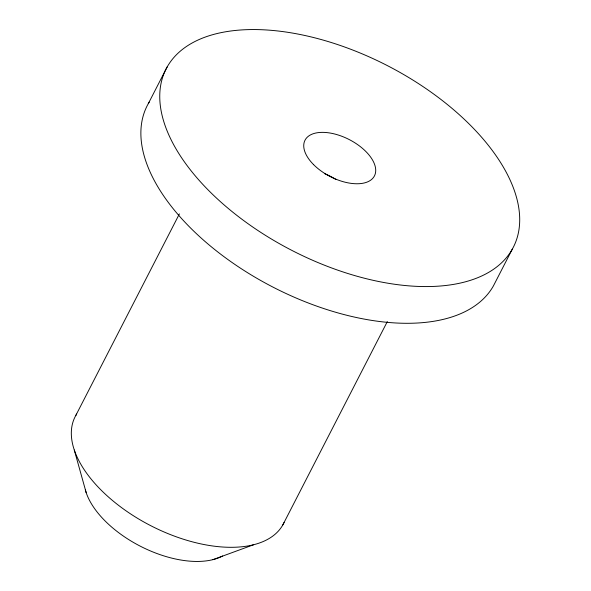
<?xml version="1.0" encoding="UTF-8"?>
<svg xmlns="http://www.w3.org/2000/svg" width="591" height="591" viewBox="0 0 591 591"><rect width="100%" height="100%" fill="white"/><g stroke="black" fill="none" stroke-linecap="round" stroke-linejoin="round"><path stroke-width="0.89" d="M148.297 103.654L167.172 66.931M75.774 415.525L179.405 213.883M282.838 524.882L387.312 321.6M512.279 249.195A195.17 104.001 27.2 0 1 209.14 190.967A195.17 104.001 27.2 0 1 297.761 34.027A195.17 104.001 27.2 0 1 512.279 249.195L493.411 285.918A195.17 104.001 27.2 0 1 268.248 284.633A195.17 104.001 27.2 0 1 149.176 102.154M212.982 559.633L253.62 544.739M74.296 450.032L86.183 492.665M222.6 555.991A82.806 44.126 27.2 0 1 143.909 547.983A82.806 44.126 27.2 0 1 85.355 489.946M324.363 173.54A39.036 20.803 27.2 0 1 335.895 179.442M284.072 522.474A117.107 62.402 27.2 0 1 149.442 525.007A117.107 62.402 27.2 0 1 76.653 414.062M313.607 164.645A39.036 20.803 27.2 0 0 374.236 176.288A39.036 20.803 27.2 0 0 331.329 133.256A39.036 20.803 27.2 0 0 313.607 164.645"/></g></svg>
